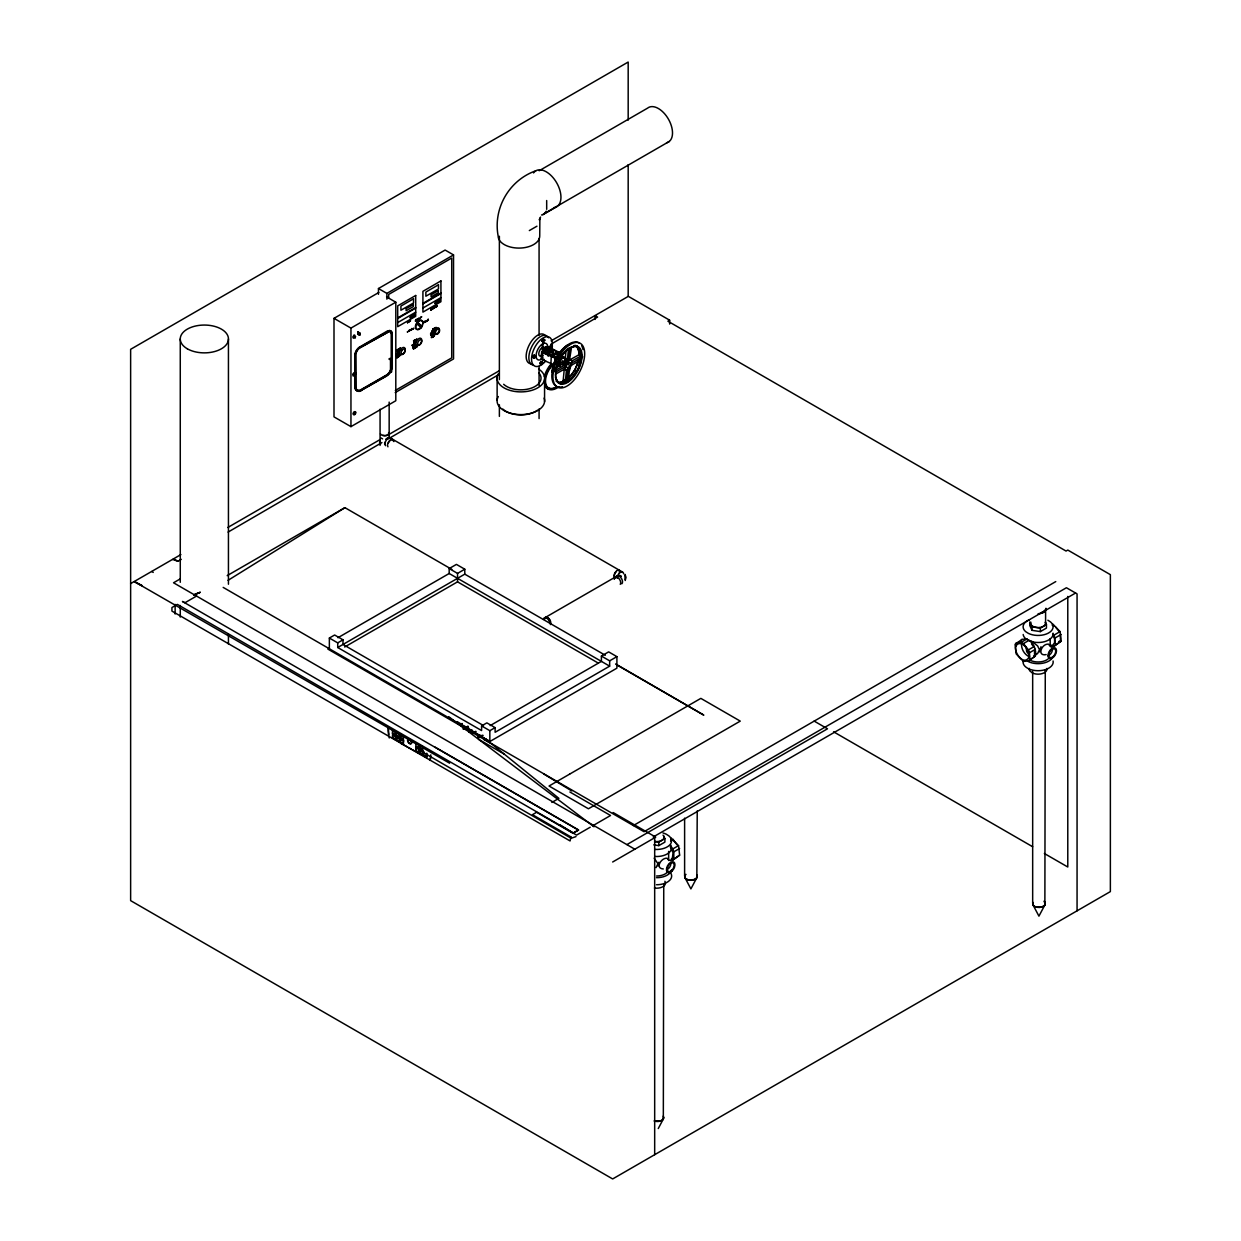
<?xml version="1.0" encoding="UTF-8"?>
<svg xmlns="http://www.w3.org/2000/svg" width="1241" height="1241" viewBox="0 0 1241 1241"><rect width="100%" height="100%" fill="white"/><g stroke="black" fill="none" stroke-linecap="round" stroke-linejoin="round"><path stroke-width="1.5" d="M1050.196 638.619L1050.196 646.328M668.651 851.388L668.651 860.509M1026.043 646.856L1026.726 651.696L1029.534 655.403M409.639 320.767L409.235 321.481M398.19 352.971C395.848 354.817 398.516 353.452 398.64 353.468M432.504 332.619L432.457 333.395L432.845 332.03M411.624 329.811C409.809 328.555 412.446 331.037 411.841 328.539M425.353 321.528L424.639 322.303L425.353 321.745M427.493 320.519L428.254 319.061L428.347 320.411M434.117 307.706C432.644 308.497 435.793 305.767 434.49 308.032M417.922 318.844L419.225 319.17L417.752 318.859M420.296 318.316L418.729 318.27L419.148 319.263M408.599 321.838L407.56 322.769L407.839 321.667M397.678 353.654L398.221 353.452M399.912 355.469L400.036 355.267M400.378 348.085L400.502 347.93M414.851 344.3L414.649 343.54L414.308 344.455M417.007 346.673L416.076 347.154L417.007 346.813M396.841 357.811L397.942 357.113L396.934 357.439M400.362 347.713C398.128 350.645 399.354 347.914 398.004 350.21L397.384 349.884M413.408 328.834L412.353 329.113L413.718 328.136M415.021 339.987L413.967 340.748L416.262 339.476M432.101 337.164L433.481 336.761M398.733 356.601L397.803 356.927L399.912 355.252M399.835 355.795L398.671 356.369M399.54 348.907L399.99 348.845M408.941 330.308C410.166 331.657 408.739 330.308 408.739 331.269M410.368 330.478L409.933 329.92M414.292 344.672L414.603 343.959M416.681 339.196L414.913 340.686L417.023 339.181M415.456 339.801L415.378 340.654M425.71 321.419L425.57 322.024M433.311 336.807C430.999 337.009 436.894 334.899 433.388 335.908M433.559 336.187L432.349 336.699M434.846 328.632L436.243 327.36M398.097 357.098L398.408 356.415M399.369 352.382L399.028 353.173L398.64 352.351M413.641 328.601L413.222 328.881M416.34 347.232L414.075 348.737L413.517 347.93L413.377 348.923L413.625 347.868L413.486 348.861M414.323 347.744L415.223 347.154M431.325 337.661L432.333 336.931M433.683 329.175L432.845 328.834L433.233 329.517M398.888 351.11L399.431 350.427M415.952 341.88L415.208 342.268M433.574 330.075L434.133 330.246M532.792 357.377L534.421 355.221L535.429 356.927L534.623 357.997L532.792 357.377L534.623 357.997M533.878 357.92L532.854 356.214M535.429 356.927L534.25 355.205M540.099 363.799L540.967 361.565L541.665 362.806L540.099 363.799L541.929 364.435L542.736 363.349L541.557 361.627M554.37 364.947L542.255 359.719L541.309 358.463L541.665 351.482L544.194 351.73L543.667 353.421L544.194 351.73M541.169 364.358L542.798 362.186M550.694 356.012L551.175 350.707L545.001 347.666L544.613 349.714L546.04 349.978L546.133 348.24L545.094 351.001L542.41 349.636L546.8 346.534L547.917 347.092L547.622 352.925M542.255 359.719L542.612 352.739L541.665 351.482M545.513 353.701L546.474 349.714L548.026 349.248L549.375 350.784M546.04 349.978L547.359 347.402L545.947 347.061L544.892 349.481M548.522 352.351C545.714 344.579 559.086 351.436 556.185 354.104M549.158 348.566L548.987 352.056L547.172 353.204M549.856 350.831L551.206 349.776L552.307 352.366M550.415 350.489L547.948 354.445M550.88 364.078L551.237 357.098L558.915 352.211L560.529 354.259M551.919 356.307L560.343 360.573L560.048 366.235L555.797 364.032M556.232 353.313L555.58 353.065A4.933 2.529 -63.2 0 0 552.416 355.081L551.702 356.198L552.819 356.089M555.518 357.455L554.743 363.241M557.256 354.647L557.581 354.181M560.048 366.235C557.938 362.993 560.901 358.478 564.252 357.439L565.555 358.99L562.313 357.346M564.717 360.526L564.857 357.687L561.01 355.81M408.661 330.664L408.413 331.223M427.369 320.147L426.904 321.155L427.99 320.007M419.225 318.72L418.9 318.285M420.932 317.122L420.715 317.355M411.469 329.315L411.097 330.137M414.23 347.728L415.363 347.992L414.572 347.542M415.115 347.496L415.518 347.62M434.179 328.648C432.907 329.253 436.367 328.027 435.002 327.795M434.97 328.26L435.715 327.531M398.128 354.755C398.811 353.918 399.013 355.562 396.437 355.174M413.175 347.201L415.456 345.541M421.351 316.905L421.723 316.765M431.403 335.597L433.652 334.155L432.861 333.813M412.555 328.772L412.819 328.756M433.605 331.874L433.28 332.572M436.025 307.21L436.879 305.457L435.979 306.744M434.381 307.846L435.25 306.76M417.131 319.201L417.783 319.759L417.674 318.937M418.217 319.232L418.124 319.17M419.474 318.627L419.954 318.503M396.375 355.609C397.337 356.245 396.98 354.879 397.818 355.097M414.308 344.533L413.082 344.827L414.029 345.091M432.132 333.286L431.697 332.991M435.017 327.965L435.482 328.089M354.833 354.724L354.864 354.461A7.012 4.049 -60 0 1 358.928 347.433L387.611 330.851L389.596 330.664A7.074 4.08 -60 0 1 392.234 333.302L392.265 366.281A8.004 4.623 -60 0 1 386.603 376.085L360.448 390.791A9.525 5.507 -60 0 1 354.833 387.564L354.833 354.724L355.174 387.75A9.525 5.507 -60 0 0 360.79 390.993M355.174 354.91L355.19 354.662A7.012 4.049 -60 0 1 359.254 347.62L389.596 330.664M390.636 369.74A7.151 4.126 -60 0 1 386.913 374.766L359.906 390.263A8.671 5.011 -60 0 1 355.578 387.75L355.453 354.228A6.158 3.552 -60 0 1 359.021 348.054L389.317 331.44A6.205 3.583 -60 0 1 391.644 333.767L391.66 371.881L390.496 372.548L390.496 359.906L388.867 358.959M391.318 366.405L391.613 367.414A7.151 4.126 -60 0 1 387.254 374.953L360.247 390.45A8.671 5.011 -60 0 1 355.903 387.952L355.795 354.43A6.158 3.552 -60 0 1 359.363 348.256L389.317 331.44M414.789 345.805L415.44 345.401M433 334.325L433.947 333.969L431.682 335.38M398.314 351.234L398.578 349.528M399.323 349.093L399.788 348.954M409.421 321.528L409.483 320.752M414.184 340.499L414.711 340.701M414.882 340.406L414.075 340.515M432.876 308.156C433.947 308.311 428.145 311.987 432.52 308.202C433.466 309.273 431.279 308.435 433.14 308.125M433.156 334.961L431.62 335.117L432.411 334.496M418.264 318.658L418.884 318.999M417.472 319.402L417.209 320.1M542.348 347.433L542.689 343.866M556.046 381.003A20.058 10.3 -63.2 0 0 561.366 382.197L563.088 381.514L564.236 369.291L567.246 369.973A5.553 2.854 -63.2 0 1 564.826 367.227L564.562 369.073L555.596 374.115L555.611 376.318A20.058 10.3 -63.2 0 0 563.523 383.283L565.244 382.6L566.392 370.376M568.611 360.433L567.323 361.053L565.167 359.952L565.974 351.327M567.323 361.053L568.456 348.954L566.61 350.303A20.058 10.3 -63.2 0 0 556.449 367.491M566.749 382.321L568.145 367.553M568.378 364.963L570.022 347.604M414.401 340.763L413.858 340.654M434.428 328.927L433.605 328.632L434.722 327.965M410.461 330.059L411.314 329.548M384.679 442.51L384.679 444.402M385.051 442.416L385.051 444.061M397.601 355.252C395.259 356.043 398.733 355.36 396.577 355.019M413.377 346.72L414.587 346.596M431.154 335.303L432.209 335.365M553.238 355.795L552.803 350.862L550.585 349.636M431.868 335.52L431.015 334.884L432.008 335.225M358.882 333.007L359.378 334.263L358.385 333.193M359.223 334.232L358.602 333.162M414.478 346.317L412.788 346.487L412.788 347.433M1060.403 639.317L1060.388 635.314M546.692 209.31L546.676 200.53M1021.653 642.776C1020.722 648.531 1024.383 654.876 1029.828 656.97M434.303 307.597L434.97 306.915M418.962 319.309L417.628 319.573L418.217 318.984M413.346 346.332L413.206 347.402M414.075 344.269L414.603 344.75M541.65 353.856L541.495 354.973L543.108 355.795M556.247 368.887A20.632 10.58 -63.2 0 1 577.965 346.689A20.632 10.58 -63.2 0 1 573.621 377.062A20.632 10.58 -63.2 0 1 555.58 373.588L556.061 370.206A2.125 1.008 8.2 0 0 554.696 369.647A3.987 1.877 8.2 0 0 552.416 370.718L551.857 374.549A24.494 12.565 -63.2 0 0 562.514 386.696M556.061 370.206A3.258 1.536 8.2 0 1 553.502 371.4L552.959 375.263A24.711 12.674 -63.2 0 0 574.567 379.42A24.711 12.674 -63.2 0 0 579.78 343.043A24.711 12.674 -63.2 0 0 553.765 369.632M568.611 360.371A5.553 2.854 -63.2 0 0 565.012 365.955L565.213 364.838L563.057 363.737L562.902 364.854A5.46 2.808 -63.2 0 1 566.454 359.347L565.167 359.952M563.305 361.705C563.026 358.277 560.017 364.963 562.856 362.682M570.364 363.706L570.255 364.404A3.071 1.582 -63.2 0 1 568.254 367.507L567.758 367.739A3.071 1.582 -63.2 0 1 566.408 366.219L566.516 365.521A3.071 1.582 -63.2 0 1 568.518 362.419C572.97 364.342 577.267 359.114 582.758 356.881M572.21 360.836L571.946 362.698A5.553 2.854 -63.2 0 0 569.526 359.937L571.527 347.309L573.249 346.642A20.058 10.3 -63.2 0 1 581.16 353.607L581.176 355.81L572.21 360.836L570.053 359.75L579.02 354.709L581.176 355.81M569.464 370.687L570.022 366.778M436.692 305.596L435.762 306L436.941 305.565M435.762 306L436.661 305.472M432.799 332.914L432.085 333.177M432.302 337.009L431.527 337.242L432.318 336.73M399.106 352.987L399.261 352.304M409.266 330.742L408.941 330.695M415.146 341.818L415.828 341.492M433.435 330.261L433.062 330.587M410.042 330.246L410.771 330.23M556.387 367.507L555.921 370.051L565.213 364.838M407.746 331.983L407.637 331.719M413.811 341.259L414.137 340.717M432.876 329.486L432.892 328.881M414.897 345.805L414.82 346.844L414.184 346.099M397.756 350.598L397.322 351.808L398.02 350.893M413.889 342.268C413.579 343.866 414.944 341.228 413.796 343.385M413.858 342.066L413.951 342.857M432.644 331.285L432.768 330.153L431.837 331.968M658.924 862.231L658.025 865.939M399.586 350.071L399.276 350.582M413.284 346.332L414.634 346.953L414.51 345.758M548.15 356.245L549.577 352.056L551.671 350.195M399.68 348.55L399.54 348.659M421.382 317.448L421.304 317.013M398.221 349.435L398.981 349M413.998 340.67L413.982 341.508L413.47 340.825M432.907 329.392L433.45 328.694L433.28 329.579M412.431 345.681L412.757 344.719M423.91 322.489L423.522 321.791M396.608 353.452L396.329 354.786L396.05 353.763M396.453 354.383L396.686 353.483M423.988 322.536L424.375 321.31M431.03 333.922L431.418 332.929L430.891 334.093M423.445 322.039L423.29 323.234L424.174 321.419M430.565 333.503L430.906 334.325L431.294 333.177M434.676 307.116L434.97 306.589M549.329 347.775L550.678 345.494L552.369 346.58L551.02 348.861L549.623 348.054M550.399 348.333L551.764 346.037L552.369 346.58M550.911 347.449L550.678 345.494M398.082 350.164L397.182 350.319L397.663 349.652M397.399 350.334L397.492 349.45L397.182 350.319M407.234 331.952L407.684 331.673M399.354 350.722L398.314 350.179L397.647 351.839L397.834 350.784M431.635 331.859L432.954 331.316L432.07 331.502M433.357 336.047L432.907 336.544M545.544 348.054L550.849 351.405L550.973 350.443L549.189 350.536L547.405 354.181M565.803 350.722A20.554 10.549 -63.2 0 1 569.247 347.961L575.715 346.037L578.322 346.999C586.14 356.865 578.275 371.214 570.969 379.203L568.812 378.102L574.94 369.942L578.74 360.154M399.214 349.248L398.501 349.093M416.154 320.131L415.409 321.031L415.921 319.821L416.883 320.612L416.03 319.883M434.412 307.799L434.815 306.915M564.546 362.899L565.431 361.131M415.844 320.411L415.487 321.093M625.092 579.5L624.952 575.359M1039.57 651.913L1041.028 646.716M397.089 355.64L397.337 354.802L396.298 356.415M410.15 320.349L410.43 321.109L410.368 319.961M542.1 341.058L543.511 339.181L544.582 339.724L543.574 342.314L542.1 341.058L543.574 342.314M543.186 341.601L543.511 339.181M407.467 322.582L408.041 322.257M408.227 321.528L407.668 322.567M697.24 810.931L696.837 877.573A6.81 3.925 0 0 1 693.424 879.683L688.569 879.838A5.941 3.428 0 0 1 685.079 877.976L685.032 875.169A6.81 3.925 0 0 1 685.839 874.316M663.749 884.088L663.33 1118.855A6.81 3.925 0 0 1 659.933 1120.949L655.062 1121.119M1045.279 670.062L1044.875 904.829A6.81 3.925 0 0 1 1041.478 906.923L1036.607 907.093A5.941 3.428 0 0 1 1033.132 905.232L1033.07 902.424M358.665 333.022L358.494 334.17L359.502 334.077M672.374 858.198L673.041 852.738L670.249 846.719M1034.513 654.395L1034.575 650.268M552.788 356.741L553.502 355.624A4.933 2.529 -63.2 0 1 556.666 353.607L556.697 353.623M555.487 358.106L559.396 354.988L555.611 353.08M398.19 353.669L398.268 352.491M433.14 331.843L433.218 332.991M414.711 343.586C415.394 345.619 412.276 344.595 413.936 344.812M540.564 217.035L539.339 219.936L539.866 218.183L539.726 236.1A20.787 12.007 0 0 1 518.94 248.091A20.787 12.007 0 0 1 498.153 236.1C492.941 208.255 509.151 180.178 535.864 170.762M696.853 877.682L690.896 888.897L684.83 877.434M658.257 1128.565L663.361 1118.948M1044.891 904.922L1038.934 916.137L1032.869 904.689M625.185 580.509L626.022 577.422L625.045 574.35M413.439 345.2L413.269 345.51M398.656 356.756L397.647 356.865M417.922 318.953L416.635 320.643L416.774 319.402M431.651 334.915L431.154 335.628M409.034 321.109L409.468 321.683M544.178 352.32L546.474 349.714L545.357 349.14M417.178 319.837L417.023 319.48M426.873 321.109L426.47 321.357M656.039 867.63L657.947 863.705L654.178 858.167M417.86 324.475L418.605 323.389M422.064 326.554L421.211 327.577A5.088 2.947 -60 0 1 416.542 329.222A5.088 2.947 -60 0 1 416.836 323.575L417.69 322.551A5.088 2.947 -60 0 1 422.25 320.845A5.088 2.947 -60 0 1 421.956 326.492L417.69 322.551L421.956 326.492M669.364 860.385L672.715 860.091L679.634 855.158L678.532 845.617L671.303 838.094M679.634 855.158L672.715 860.091M1025.33 639.115L1021.979 639.41L1015.045 644.343L1016.162 653.883L1023.406 661.422L1028.432 660.972L1035.351 656.039C1036.887 649.555 1032.667 640.93 1026.524 639.239M1020.878 640.992L1021.979 639.41M1028.432 660.972L1035.351 656.039M1050.91 646.359L1054.245 646.065L1061.179 641.132L1060.078 631.591L1052.849 624.068M1061.179 641.132L1054.245 646.065M549.096 367.739L550.911 365.211M551.392 365.506L548.848 369.011A16.598 9.276 -57.5 0 0 545.575 376.69M533.552 357.455L535.491 355.764M411.717 329.098L411.919 328.601M353.701 413.051L355.252 412.601L354.662 414.091L353.701 413.811M354.088 413.269L355.252 412.601M354.848 412.384L354.662 414.091M414.711 341.973L414.665 342.888M433.792 330.153L433.993 329.997M542.41 349.636L546.8 346.534M671.319 859.175L672.358 858.214M1058.682 641.799L1059.736 640.806M543.108 357.951L541.572 359.176A9.152 4.7 -63.2 0 1 536.081 355.345A9.152 4.7 -63.2 0 1 542.333 344.036L543.853 343.323A9.152 4.7 -63.2 0 1 547.824 347.868M570.969 379.203L567.525 381.949L561.041 383.872L558.45 382.911L555.425 377.466M410.569 329.656L410.755 330.354M619.337 572.799L620.919 571.822M536.934 226.203L529.333 230.578M414.99 342.361L414.913 341.477M433.342 330.975L433.28 330.09M544.582 339.724L542.596 339.755M544.97 348.535L547.343 347.697M547.095 347.728L547.917 347.092M541.309 358.463L542.224 357.889M544.132 359.363L543.387 359.843L544.628 360.464M551.95 355.655L543.744 352.01M228.049 580.338L344.92 507.662L451.864 569.417M392.528 730.468L395.801 731.849L395.429 735.355L392.528 733.757L392.528 730.468L395.801 731.849M392.528 733.757L392.885 730.251M392.528 734.843L395.801 736.223L395.429 739.729L392.528 738.131L392.528 734.843L395.801 736.223M396.406 732.609L399.68 733.974L399.323 737.48L396.406 735.882L396.406 732.609L399.68 733.974M392.528 738.131L392.885 734.625M396.406 735.882L396.779 732.376M396.406 736.983L399.68 738.348L399.323 741.854L396.406 740.256L396.406 736.983L399.68 738.348M400.285 738.023L400.657 734.517L400.285 738.023L403.201 739.62L403.573 736.115L403.201 739.62M396.406 740.256L396.779 736.751M400.285 742.397L400.657 738.891L400.285 742.397L403.201 743.995L403.573 740.489L403.201 743.995M400.657 743.266L403.573 744.864M404.535 745.391L407.451 746.989M408.429 747.532L411.329 749.13M416.185 743.049L415.828 746.555L418.729 748.152L419.101 744.647M415.828 746.555L419.101 747.92M412.307 749.657L415.223 751.255M415.828 747.64L419.101 749.021L418.729 752.527L415.828 750.929L415.828 747.64L418.729 749.238M419.706 748.68C420.668 740.598 417.984 750.883 422.623 750.278M415.828 750.929L416.185 747.423M422.995 746.772L419.706 745.391M416.185 751.798L419.101 753.396M419.706 749.766L422.995 751.146L422.623 754.652L419.706 753.054L419.706 749.766L422.623 751.379L422.623 754.652M418.729 752.527L416.185 750.696M419.706 753.054L420.079 749.548M420.079 753.923L422.995 755.521M423.957 751.674L423.584 755.195L426.501 756.793L426.873 753.287M463.126 729.087L467.95 726.14M464.739 728.545L467.95 726.59M465.344 729.584L468.571 727.614M423.584 755.195L426.873 756.56M423.957 756.064L426.873 757.662M468.912 732.019L472.138 730.065M472.557 733.26L475.784 731.306M472.557 733.695L475.784 731.74M477.645 737.154L480.872 735.199M477.956 738.116L482.811 735.168M479.569 737.573L482.811 735.603M1027.579 639.906L1027.005 638.975L1021.172 642.326L1016.162 642.776M1028.696 640.542L1023.391 643.598L1021.172 642.326M172.639 559.443L177.944 561.273L181.279 559.334M228.096 532.094L381.918 442.572M388.604 438.694L498.96 374.472M550.787 344.315L597.604 317.076L595.028 315.586L595.028 319.449M571.76 790.936L543.899 774.074M539.168 170.746L647.538 108.169A19.934 11.51 60 0 1 668.728 119.663A19.934 11.51 60 0 1 666.588 142.793M378.458 294.319L378.458 288.533L445.1 250.061L453.539 254.917L453.539 358.928L395.212 392.59M386.572 296.878L395.801 302.215L395.801 400.75L350.955 426.64L334 416.883L334 318.348L378.877 292.442M378.458 288.533L386.882 293.403L453.539 254.917M544.241 213.638L669.287 141.443M542.891 214.709L556.651 206.766M334 318.348L350.955 328.105L395.801 302.215M357.796 332.076L359.75 332.898A2.358 1.365 60 0 1 359.75 335.023L357.796 334.217L357.796 332.076L359.75 332.898M357.796 334.217L359.75 335.023M397.694 317.913L415.704 307.52M422.917 303.362L440.927 292.954M397.694 318.487L415.704 308.094M422.917 303.921L440.927 293.528M397.694 322.582L415.704 312.189M422.917 308.032L440.927 297.623M438.74 301.005L439.733 300.431M413.424 315.912L414.649 315.198M438.662 301.16L439.795 300.508M432.085 308.063L430.782 308.637L431.79 307.892M430.782 308.466L431.852 308.357L430.999 310.11M408.708 321.993L408.785 321.171M432.101 309.304L430.705 309.955L432.085 308.218M435.731 307.054L436.941 306.511M426.004 321.667L425.865 320.783M399.199 350.8L398.64 350.086L397.973 351.11M430.565 334.45L431.418 332.929L431.294 334.108M396.329 354.786L395.863 353.871L395.988 354.91M390.496 359.906L391.66 359.238L390.031 358.292M431.868 337.18L432.225 337.505M360.448 390.791L386.261 375.899A8.004 4.623 -60 0 0 390.263 371.664M395.321 390.45L451.724 357.889L451.724 258.035L388.681 294.443L388.681 298.274M130.631 583.596L180.891 554.587M227.786 527.503L380.242 439.485M388.619 434.645L499.177 370.811M551.113 340.825L628.334 296.351L669.628 320.194L669.628 324.056M135.005 581.982L142.048 585.643L134.292 581.579L449.63 763.215M180.116 578.973L173.523 582.774L634.911 849.263M227.196 575.638L344.92 507.662M669.628 320.194L667.906 321.186L1066.066 551.066L1067.787 550.058L1110.369 574.661L1110.369 891.596L612.666 1178.95L130.631 900.64L130.631 349.31L628.179 62.05L628.179 120.144M196.574 596.083L193.844 594.889L199.382 592.593M490.179 725.597L601.404 661.391L601.404 656.055L609.657 660.832L609.657 666.153L449.18 573.497L449.18 568.564L456.424 564.391L464.786 569.216L464.786 574.149L605.298 655.279M329.361 648.888L329.361 638.045L334.636 635.004L342.997 639.829L342.997 644.467L483.509 725.582M337.955 637.719L449.18 573.497M449.18 568.564L457.541 573.389L464.786 569.216M329.361 638.045L337.723 642.869L342.997 639.829M337.723 642.869L337.723 647.507L464.786 574.149M344.657 647.011L457.541 581.843L598.053 662.973M544.241 618.096L616.808 576.196M423.538 748.152L419.334 750.588M601.404 656.055L608.648 651.882L616.901 656.644L616.901 668.17L489.838 741.529L223.178 587.396M337.723 647.507L481.586 730.561L481.586 725.907L486.86 722.867L495.112 727.629L495.112 732.283L609.657 666.153M609.657 660.832L616.901 656.644M481.586 725.907L489.838 730.685L495.112 727.629M551.842 802.431L558.9 798.366L491.591 743.871L483.742 739.341L489.807 741.342L485.06 738.597L487.542 740.598M703.445 714.909L615.598 663.935M570.938 836.915L570.084 840.948L171.925 611.084L171.925 607.547L177.385 604.398L573.264 832.959L578.337 830.027L182.458 601.466L184.971 602.738L196.512 596.083L193.829 594.889M590.204 827.235L576.538 835.131L560.001 824.846M592.717 825.792L610.556 815.492L569.898 792.006M633.375 825.544L1055.765 581.595M626.969 844.563L827.499 728.793L814.143 721.083M1075.575 593.027L653.2 836.992L654.674 837.846L654.674 1154.688M663.035 835.146A7.462 4.312 0 0 1 662.492 839.924A7.462 4.312 0 0 1 654.643 841.46L658.8 842.112L664.897 838.59L663.795 836.186M653.805 844.857L658.8 845.633L664.897 842.112L664.897 838.59M670.605 841.057L673.522 839.381M1046.442 624.564L1046.442 628.086L1040.346 631.607L1032.016 630.319L1029.782 625.511L1029.782 621.989L1032.016 626.798L1040.346 628.086L1046.442 624.564L1045.325 622.16A7.462 4.312 0 0 1 1038.112 627.589A7.462 4.312 0 0 1 1030.899 622.16M670.698 846.486L672.715 848.984L678.532 845.617M673.816 858.524L673.816 851.838L679.634 848.472M1023.391 643.598L1028.432 649.865L1034.249 646.499M1060.078 631.591L1054.245 634.958L1055.362 644.498M1029.534 659.405L1029.534 652.704L1035.351 649.353M1055.362 637.812L1061.179 634.446M555.316 368.096L563.057 363.737M552.865 372.455L551.857 371.943L553.191 371.199M555.347 372.284L566.439 366.048M542.426 349.155L545.218 348.83M575.995 836.605L571.155 838.249L419.908 750.51M355.298 338.017C354.833 329.377 350.427 342.578 355.655 336.59M436.801 301.61L438.073 301.005M436.863 301.687L438.026 301.129M411.919 315.99L413.191 315.385L411.965 316.067M546.335 352.615L547.157 352.925M564.593 381.22L558.884 382.786M434.024 307.737L433.078 307.535M194.185 594.734L200.158 592.329M195.225 594.315L200.251 592.283M1033.598 655.9L1037.585 653.604L1039.493 649.679L1037.6 645.878L1031.504 641.116M1046.147 654.596C1036.437 656.613 1041.804 642.978 1048.754 644.219L1049.498 645.584M353.359 337.009L353.856 335.551M663.299 868.964C654.596 868.436 661.391 857.36 667.208 858.245L667.922 859.501M1049.87 645.429L1052.833 645.165L1054.586 642.683L1054.586 638.712L1052.849 634.26M554.727 357.951L542.612 352.739M353.778 372.781C349.791 381.344 361.441 369.601 352.94 374.208M355.655 373.913L354.74 375.247M619.461 575.219L621.152 576.134M619.569 575.715L621.043 576.507M1052.182 625.138L1053.919 625.867M670.652 839.164L672.374 839.893M382.585 438.88L380.94 437.933M569.045 345.246L568.037 344.734A22.524 11.557 -63.2 0 0 551.857 371.943M543.108 339.445L544.985 340.453M542.364 341.539L543.449 342.082M549.701 346.379L550.771 346.922M558.915 352.211L550.29 347.852L547.095 348.038L548.708 348.845M556.464 352.77L560.032 354.569M552.09 351.172L553.176 351.715M545.435 348.24L550.988 351.048M546.924 349.497L542.612 347.325L542.627 343.897M549.189 350.536L550.259 351.079M577.22 365.087L579.376 366.188M552.865 354.026L551.051 355.174M552.385 355.143L561.025 359.487M574.94 369.942L577.096 371.043M559.35 364.932L554.494 362.481L556.232 356.943A4.917 2.529 -63.2 0 1 559.396 354.988M572.07 374.394L574.226 375.48M533.661 355.128L535.476 356.183M534.375 355.95L535.46 356.493M534.095 356.725L535.166 357.268M532.823 356.632L533.909 357.175M532.808 356.943L533.894 357.501M540.967 361.565L542.053 362.108M553.439 368.468L554.587 369.058M540.424 362.294L542.736 363.349M540.161 362.636L541.231 363.194M540.843 363.892L541.929 364.435M563.088 381.514L565.244 382.6M400.285 734.734L403.201 736.332M392.885 733.524L395.801 735.122M396.779 735.665L399.68 737.263M400.657 737.79L403.573 739.388M420.079 748.463L422.995 750.06M400.285 739.109L403.201 740.706M392.885 737.899L395.801 739.512M396.779 740.039L399.68 741.637M400.657 742.165L403.573 743.762M420.079 752.837L422.995 754.435M416.045 319.511L416.526 320.38M412.803 344.858L412.524 345.944L411.934 345.107M389.255 330.463A7.074 4.08 -60 0 1 391.908 333.1L392.265 333.565M388.976 331.254A6.205 3.583 -60 0 1 391.303 333.565L391.66 333.938M391.923 333.364L392.265 366.281M355.128 411.779A1.582 0.915 -60 0 1 354.476 414.246A1.582 0.915 -60 0 1 353.22 413.269A1.582 0.915 -60 0 1 355.128 411.779L355.515 411.996A1.582 0.915 -60 0 1 354.864 414.478A1.582 0.915 -60 0 1 353.623 413.501A1.582 0.915 -60 0 1 355.515 411.996M390.294 437.949L622.439 571.992M833.58 731.802L1032.652 846.734M1044.364 853.498L1067.787 867.009L1067.787 596.44M616.42 664.68L703.802 715.126M173.709 558.838L177.944 561.273M613.147 812.545L655.744 837.132L612.666 861.999M327.888 649.105L644.032 831.703L1066.422 587.738L1077.064 593.881L1077.064 910.832M478.53 739.264L504.203 754.078M434.97 747.082L578.663 830.027L573.032 833.285L536.639 812.266L532.436 814.685L570.969 836.946M457.169 721.626L460.38 723.596M463.607 725.551L484.533 738.286M1047.869 620.221L1050.491 621.912A14.985 8.656 0 0 1 1048.118 633.236A14.985 8.656 0 0 1 1028.355 633.36L1025.733 631.685A14.985 8.656 0 0 1 1029.658 619.647M151.805 571.481L153.232 572.442M448.777 716.724L594.02 826.785M1055.657 627.139L1058.651 630.862M674.111 841.165L677.121 844.888M576.165 345.913L578.073 348.101L579.407 355.469M1031.504 643.831L1032.853 645.801M696.775 874.765L697.24 876.642M663.283 1116.047L663.749 1117.908M432.163 330.494L432.737 331.44M397.834 350.458L398.423 351.389M1028.432 649.865L1029.534 652.704M672.715 848.984L673.816 851.838M433.156 331.068L433.093 329.982M1045.279 903.882L1044.813 902.021A5.941 3.428 0 0 0 1043.976 901.214M579.02 354.709L579.004 352.506A20.058 10.3 -63.2 0 0 574.009 345.51M1045.589 609.191L1045.589 623.277M1040.346 628.086L1040.346 631.607M1032.667 671.474L1032.667 903.355M1032.016 626.798L1032.016 630.319M684.613 818.145L684.613 876.115M658.8 842.112L658.8 845.633M628.179 164.665L628.179 296.335M544.566 378.97L544.566 401.665M539.075 238.458L539.075 335.303M539.075 366.297L539.075 385.656M539.075 408.91L539.075 418.589M499.378 236.255L499.378 379.591M499.378 404.768L499.378 416.387M497.129 377.373L497.129 400.083M489.838 730.685L489.838 741.529M457.541 573.389L457.541 581.843M436.01 301.842L435.901 303.378M435.498 302.525L435.405 303.393M433.233 307.458L433.373 308.745M431.31 335.039L431.31 335.985M426.501 753.504L426.501 756.793M418.729 744.864L418.729 748.152M414.587 341.647L414.478 342.78M413.082 346.658L413.082 347.589M412.85 344.579L412.803 345.789M411.066 316.238L411.066 317.774M410.957 316.362L410.957 317.774M410.569 316.905L410.461 317.044M399.323 734.207L399.323 737.48M399.323 738.581L399.323 741.854M397.384 356.788L397.43 357.687M395.429 732.066L395.429 735.355M395.429 736.44L395.429 739.729M391.318 333.751L391.318 360.898M389.162 402.1L389.162 438.306M386.882 293.403L386.882 299.174M380.072 409.22L380.072 445.426M358.075 331.921L358.075 334.062M350.955 328.105L350.955 426.64M228.437 338.964L228.437 584.232M228.437 634.446L228.437 644.11M180.271 338.964L180.271 582.308M180.271 605.484L180.271 617.072M175.136 604.383L175.136 614.047M544.613 618.483A4.468 2.575 60 0 1 548.879 618.514A4.468 2.575 60 0 1 550.399 624.595M544.985 618.809A3.909 2.265 60 0 1 545.264 618.204M546.288 617.615A3.909 2.265 60 0 1 546.955 617.677M547.669 617.987A3.909 2.265 60 0 1 550.337 621.896M614.186 579.206A4.468 2.668 58.4 0 1 618.282 577.903A4.468 2.668 58.4 0 1 620.267 584.325M614.683 578.647A3.909 2.327 58.4 0 1 614.962 578.027M615.427 577.608A3.909 2.327 58.4 0 1 617.444 577.763M617.227 577.81A4.468 2.684 -57.8 0 1 617.661 575.746A4.468 2.839 54.4 0 0 617.196 577.344A4.561 2.637 -60 0 1 620.5 572.256A4.561 2.637 -60 0 1 623.602 573.838M614.419 577.639A4.468 2.498 -61.5 0 1 615.893 571.527A4.468 2.498 -61.5 0 1 620.019 571.418M618.406 570.581A3.909 2.187 -61.5 0 1 619.662 571.76M614.745 577.205A3.909 2.187 -61.5 0 1 614.481 576.6M614.388 575.824A3.909 2.187 -61.5 0 1 616.374 571.527M387.952 446.807A4.468 2.575 -60 0 1 389.876 440.353A4.468 2.575 -60 0 1 393.862 441.579M391.411 439.903A3.909 2.265 -60 0 1 393.366 441.036M388.293 443.192A3.909 2.265 -60 0 1 389.984 440.726M385.967 439.33A4.468 2.373 -56.4 0 1 389.131 437.515A4.468 2.373 -3.6 0 1 385.967 439.345M389.131 432.551A4.468 2.575 0 0 1 385.967 435.715A4.468 2.575 0 0 1 380.491 433.885M388.604 432.644A3.909 2.265 0 0 1 387.208 435.017A3.909 2.265 0 0 1 382.864 435.188M533.537 172.933A20.787 12.007 60 0 1 556.651 182.768A20.787 12.007 60 0 1 553.61 207.712M546.195 211.172A19.934 11.51 60 0 1 541.541 214.988M380.584 444.138A4.157 2.404 0 0 1 380.413 441.222M420.792 327.345A5.088 2.947 -60 0 1 415.719 328.446A5.088 2.947 -60 0 1 417.736 321.605A5.088 2.947 -60 0 1 422.452 321.698M422.095 325.049A5.088 2.947 -60 0 1 421.537 326.243M419.644 344.641A4.064 2.342 -60 0 1 416.061 342.95A4.064 2.342 -60 0 1 420.528 338.204A4.064 2.342 -60 0 1 420.342 343.912M544.799 347.821A4.933 2.529 -63.2 0 0 542.969 347.139L542.162 347.527A4.933 2.529 -63.2 0 0 538.796 353.607A4.933 2.529 -63.2 0 0 541.743 355.671M551.811 348.674A16.195 8.315 -63.2 0 0 545.295 336.963L542.627 338.219A16.195 8.315 -63.2 0 0 531.567 358.215A16.195 8.315 -63.2 0 0 541.278 364.994L543.992 362.822A16.195 8.315 -63.2 0 0 545.73 360.945M530.776 363.784A16.195 8.315 -63.2 0 1 529.69 344.083A16.195 8.315 -63.2 0 1 545.9 336.451M533.475 365.133A16.195 8.315 -63.2 0 1 532.389 345.448A16.195 8.315 -63.2 0 1 548.6 337.816M553.502 371.4A2.125 1.008 8.2 0 1 552.416 370.718M581.703 345.758A24.494 12.565 -63.2 0 1 583.022 349.652M552.664 368.965A24.494 12.565 -63.2 0 1 579.407 343.152M578.166 361.333A20.058 10.3 -63.2 0 1 567.99 378.474M564.919 362.961A3.071 1.582 -63.2 0 1 565.353 362.294M580.71 351.87A20.833 10.688 -63.2 0 1 578.709 365.785M576.413 370.718A20.833 10.688 -63.2 0 1 573.497 375.216M572.442 376.566A20.833 10.688 -63.2 0 1 570.193 378.986M575.017 345.37A20.833 10.688 -63.2 0 1 577.639 346.348M555.875 368.67A20.554 10.549 -63.2 0 1 557.395 363.737M558.078 362.093A20.554 10.549 -63.2 0 1 564.686 351.855M563.181 364.575A3.071 1.582 -63.2 0 1 565.275 360.774M538.594 369.042A23.765 13.713 0 0 1 525.657 391.613A23.765 13.713 0 0 1 498.293 373.867M544.116 398.097A23.765 13.713 0 0 1 519.467 414.572A23.765 13.713 0 0 1 498.293 396.562M538.889 372.936A20.197 11.665 0 0 1 530.698 388.355A20.197 11.665 0 0 1 503.66 384.291M537.446 410.244A21.144 12.208 0 0 1 502.853 409.08M559.055 386.649A17.731 9.912 -57.5 0 1 545.28 385.517A17.731 9.912 -57.5 0 1 551.485 365.257M564.143 358.091A17.731 9.912 -57.5 0 1 566.687 358.866M549.639 389.209A17.731 9.912 -57.5 0 1 545.202 386.634M544.334 376.597A17.731 9.912 -57.5 0 1 550.539 364.652M563.212 357.501A17.731 9.912 -57.5 0 1 565.741 358.261M556.883 387.208A16.598 9.276 -57.5 0 1 546.226 385.222A16.598 9.276 -57.5 0 1 549.329 369.306L551.857 365.816A16.598 9.276 -57.5 0 1 553.765 363.768M564.143 379.498A16.598 9.276 -57.5 0 1 562.406 381.778M556.418 386.913A16.598 9.276 -57.5 0 1 545.311 383.562M667.922 871.508A12.162 7.027 0 0 1 656.52 876.006M670.714 844.997A14.985 8.656 0 0 1 655.093 856.476M664.897 881.265A8.889 5.135 0 0 1 663.206 886.493A8.889 5.135 0 0 1 654.41 888.044M670.823 862.355A4.948 2.854 -60 0 1 667.441 869.383M655.093 849.433A14.985 8.656 0 0 0 669.473 845.23A14.985 8.656 0 0 0 668.946 835.938L666.339 834.247A14.985 8.656 0 0 0 663.051 833.021M671.536 870.065A15.078 8.703 0 0 1 656.505 877.697M670.698 872.981A15.078 8.703 0 0 1 656.505 884.74M663.47 1117.086A6.221 3.599 0 0 1 661.019 1120.825A6.221 3.599 0 0 1 654.1 1120.949M1048.102 658.971A12.162 7.027 0 0 1 1030.014 660.196M1053.066 633.174A14.985 8.656 0 0 1 1031.628 641.644L1025.733 638.727A14.985 8.656 0 0 1 1023.173 634.492M1046.939 668.449A8.889 5.135 0 0 1 1042.207 673.599A8.889 5.135 0 0 1 1032.186 672.87L1029.782 670.838A8.889 5.135 0 0 1 1029.285 668.403M1052.368 648.329A4.948 2.854 -60 0 1 1048.087 655.744M1050.739 646.809A4.948 2.854 -60 0 1 1051.453 647.042M1052.182 658.087A15.078 8.703 0 0 1 1028.075 661.453M1053.082 660.988A15.078 8.703 0 0 1 1038.05 670.714A15.078 8.703 0 0 1 1023.158 660.91M1045.961 609.191A7.834 4.53 0 0 1 1038.112 613.721M1045.961 608.276A7.834 4.53 0 0 1 1042.037 612.185M1045.325 610.308A7.462 4.312 0 0 1 1040.051 613.364M1044.441 902.176A6.221 3.599 0 0 1 1039.539 907.45A6.221 3.599 0 0 1 1032.993 902.827M696.961 875.82A6.221 3.599 0 0 1 689.872 880.179A6.221 3.599 0 0 1 685.621 874.719M616.125 577.546A4.561 2.637 60 0 1 620.655 577.391A4.561 2.637 60 0 1 621.803 583.813M543.542 619.445A4.561 2.637 60 0 1 546.847 618.251A4.561 2.637 60 0 1 549.949 623.416M385.594 445.705A4.561 2.637 -60 0 1 386.711 439.593A4.561 2.637 -60 0 1 391.256 438.973M389.255 737.961A29.474 17.436 58.7 0 1 388.2 728.064M430.813 754.823A29.474 17.436 58.7 0 1 429.712 760.361M388.914 734.3A29.474 17.436 58.7 0 1 388.573 727.831M430.984 756.56A29.474 17.436 58.7 0 1 430.069 760.144M410.6 740.225A2.684 1.582 58.7 0 1 410.507 743.871A2.684 1.582 58.7 0 1 407.575 740.598A2.684 1.582 58.7 0 1 410.15 739.729M411.624 741.218A2.684 1.582 58.7 0 1 409.732 743.328A2.684 1.582 58.7 0 1 408.273 739.109M410.973 740.008A2.684 1.582 58.7 0 1 411.345 740.598M462.009 723.456A36.982 21.873 58.7 0 1 463.622 728.731M461.9 724.155A36.439 21.562 58.7 0 1 462.971 727.614M391.923 366.079A8.004 4.623 -60 0 1 391.489 368.841M359.471 333.053A2.358 1.365 60 0 1 359.471 335.194M569.495 368.918L568.362 380.847L570.146 379.56A20.058 10.3 -63.2 0 0 580.323 362.419L580.772 359.968L571.589 365.133L571.76 363.954A5.553 2.854 -63.2 0 1 568.161 369.539L569.495 368.918M1015.836 646.127C1013.602 652.564 1023.639 665.828 1028.742 657.621C1030.976 651.184 1020.94 637.921 1015.836 646.127M413.486 314.64L412.555 316.951L411.686 315.633L413.486 314.64M438.368 300.26L437.452 302.571L436.568 301.253L438.368 300.26M414.091 314.299L413.129 316.61L414.928 315.648L414.091 314.299M439.283 299.686L438.321 302.013L440.121 301.051L439.283 299.686M400.905 349.093L400.316 349.978A4.08 2.358 -60 0 0 401.153 354.848A4.08 2.358 -60 0 0 405.233 349.745A4.08 2.358 -60 0 0 401.603 348.364L400.905 349.093M402.177 350.179L401.758 350.8A2.885 1.66 -60 0 0 402.348 354.243A2.885 1.66 -60 0 0 405.233 350.645A2.885 1.66 -60 0 0 402.673 349.652L402.177 350.179M411.407 315.757L409.918 317.789L411.531 317.758L411.407 315.757M436.351 301.377L434.862 303.409L436.475 303.378L436.351 301.377M415.704 295.482L397.694 305.875L397.694 326.678L415.704 316.284L415.704 295.482M440.927 280.916L422.917 291.325L422.917 312.127L440.927 301.718L440.927 280.916M413.532 298.802L400.921 306.077L400.921 310.234L413.532 302.959L413.532 298.802M438.476 284.794L425.865 292.069L425.865 296.227L438.476 288.951L438.476 284.794M413.331 304.495L406.117 308.652L406.117 310.731L413.331 306.574L413.331 304.495M438.29 290.642L431.077 294.8L431.077 296.878L438.29 292.721L438.29 290.642M569.619 774.136L549.034 786.018L588.436 808.775L740.256 721.114L700.839 698.373L569.619 774.136M416.945 323.637L421.32 327.64L416.945 323.637M187.329 348.799A24.091 13.899 0 0 0 227.63 342.563A24.091 13.899 0 0 0 198.126 325.53A24.091 13.899 0 0 0 187.329 348.799M419.737 344.703A2.87 1.66 -60 0 0 421.49 340.174A2.87 1.66 -60 0 0 417.969 342.221A2.87 1.66 -60 0 0 419.737 344.703M436.739 334.077A3.661 2.11 -60 0 0 438.973 328.291A3.661 2.11 -60 0 0 434.49 330.897A3.661 2.11 -60 0 0 436.739 334.077M437.577 333.969A2.947 1.691 -60 0 0 439.376 329.33A2.947 1.691 -60 0 0 435.777 331.425A2.947 1.691 -60 0 0 437.577 333.969M671.8 871.337A6.019 3.475 -60 0 0 673.708 861.999A6.019 3.475 -60 0 0 666.588 868.328A6.019 3.475 -60 0 0 671.8 871.337M671.598 870.593A4.948 2.854 -60 0 0 673.165 862.945A4.948 2.854 -60 0 0 667.332 868.126A4.948 2.854 -60 0 0 671.598 870.593M1053.345 657.311A6.019 3.475 -60 0 0 1055.253 647.973A6.019 3.475 -60 0 0 1048.118 654.302A6.019 3.475 -60 0 0 1053.345 657.311M1053.144 656.567A4.948 2.854 -60 0 0 1054.71 648.919A4.948 2.854 -60 0 0 1048.862 654.1A4.948 2.854 -60 0 0 1053.144 656.567"/></g></svg>
